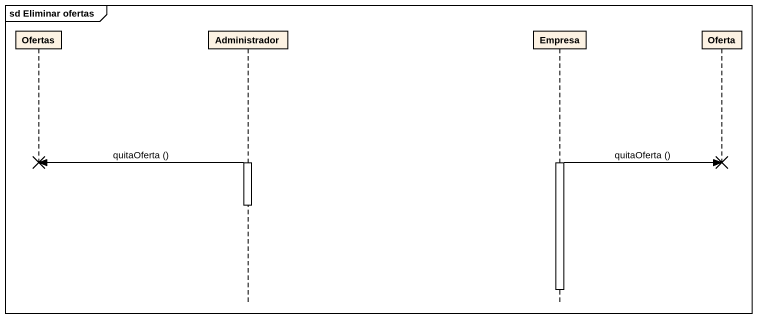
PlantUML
@startuml
mainframe sd Eliminar ofertas
hide footbox
participant Ofertas
participant Administrador
participant Empresa
participant Oferta

activate Administrador
activate Empresa
Administrador -> Ofertas !! : quitaOferta ()
Empresa -> Oferta !! : quitaOferta ()
deactivate Administrador
deactivate Empresa
@enduml
